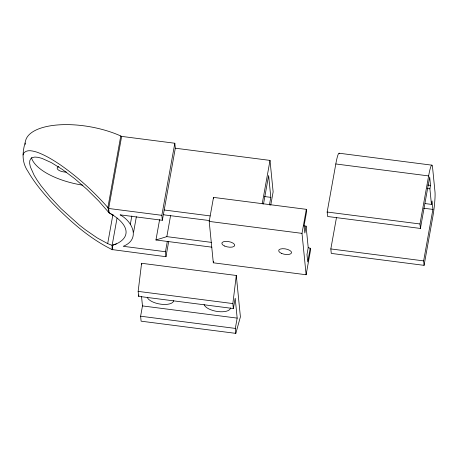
<?xml version="1.0" encoding="UTF-8"?>
<svg xmlns="http://www.w3.org/2000/svg" width="458" height="458" viewBox="0 0 458 458"><rect width="100%" height="100%" fill="white"/><g stroke="black" fill="none" stroke-linecap="round" stroke-linejoin="round"><path stroke-width="0.69" d="M168.727 241.309L165.956 256.703L112.061 249.57L112.13 245.356L117.048 218.048M165.956 256.703L165.464 251.734L123.242 246.301C140.537 239.448 132.9 221.655 120.122 214.848L162.344 220.287L175.311 148.209L174.819 143.245L121.633 136.398L120.769 135.969A61.464 25.78 10.2 0 0 25.522 141.035C22.396 152.073 21.377 161.731 28.024 171.498C34.665 182.982 43.247 193.19 52.241 202.888C69.868 221.042 89.184 238.326 112.061 249.57M235.813 333.372L235.32 328.409L237.17 318.11L235.2 298.244L233.345 308.543L138.642 296.349L138.15 291.385L141.591 263.281L236.294 275.476L240.404 316.856L235.813 333.372L141.11 321.178L140.617 316.215L142.472 305.915L141.556 296.692M233.345 308.543L232.853 303.58L236.294 275.476M120.769 135.969L107.888 207.548L108.878 212.598L113.664 215.615A53.781 22.556 10.2 0 1 116.464 243.833L112.336 245.436L107.682 243.61L97.273 237.96L85.486 229.853L79.326 225.044L61.029 208.602L50.019 196.9L40.854 185.542L37.161 180.234L34.15 175.299L30.371 166.861L29.667 163.506L29.77 160.81L30.686 158.817L32.392 157.558L34.86 157.06L38.054 157.329L41.913 158.359L51.353 162.619L62.546 169.557L74.723 178.694L87.06 189.412L98.71 200.982L108.878 212.598L113.664 215.615M121.633 136.398L108.666 208.476L109.107 212.896M107.682 243.61L112.949 214.338M130.33 224.334L131.841 215.936M133.599 232.109L136.369 216.714M138.642 296.349L138.894 294.975M211.842 247.171L155.949 239.975L159.613 219.617M162.344 220.287L161.846 215.323L174.819 143.245M211.361 242.374L166.838 236.637L170.576 215.604M165.464 251.734L167.313 241.44M308.154 247.629L310.192 248.242L310.438 250.721L306.116 274.748L213.308 262.8L209.197 221.414L213.52 197.392L306.328 209.34L306.574 211.825L304.106 225.554L304.845 233.002L306.081 226.138L303.957 225.863M213.308 262.8L213.554 261.426M262.182 203.93L270.014 160.403L175.311 148.209M263.505 204.022L268.634 175.5L270.804 197.352L269.43 205.001M270.735 205.19L273.134 191.856L270.014 160.403M306.116 274.748L302.005 233.368L306.328 209.34M310.192 248.242L307.719 261.97L306.98 254.522L308.217 247.658L306.081 226.138M425.07 203.57L431.447 204.394L429.902 188.833L430.52 185.398L429.678 176.96L420.415 228.445L327.607 216.491L327.167 212.025L335.811 163.97A19.207 2.067 -82.7 0 1 339.401 153.533M420.415 228.445L419.975 223.973L428.619 175.924A19.207 2.067 -82.7 0 1 432.529 167.038L434.991 191.868A19.207 2.067 -82.7 0 1 432.724 217.304L424.079 265.354L331.271 253.406L330.831 248.934L336.464 217.63M431.447 204.394L432.06 200.959L432.902 209.403L423.639 260.888L424.079 265.354M23.02 154.947L24.062 152.669C27.543 149.308 32.827 150.997 36.892 152.142C45.353 155.182 53.048 159.945 60.479 164.943C78.249 177.389 94.394 192.142 108.666 208.476L161.846 215.323M112.13 245.356L116.464 243.833M155.949 239.975L166.838 236.637M339.172 153.23L431.98 165.178M335.811 163.97L428.619 175.924M427.686 185.038L430.52 185.398M427.068 188.467L429.902 188.833M423.69 208.218L432.902 209.403M264.443 196.534L270.804 197.352M327.167 212.025L419.975 223.973M164.193 209.987L210.13 215.907M209.191 220.521L164.685 214.957L163.437 214.281M209.197 221.414L302.005 233.368M330.831 248.934L423.639 260.888M138.15 291.385L232.853 303.58M142.472 305.915L237.17 318.11M140.617 316.215L235.32 328.409M213.52 197.392L213.651 198.669M141.591 263.281L141.728 264.684M112.336 245.436L112.777 249.856M82.932 185.204A53.781 22.556 10.2 0 1 31.413 157.541M25.345 144.425A61.464 25.78 10.2 0 1 25.293 143.051M66.33 172.048A6.532 2.737 10.2 0 1 58.406 170.004A6.532 2.737 10.2 0 1 58.853 166.557M173.685 300.625A13.448 5.639 10.2 0 1 160.998 304.215A13.448 5.639 10.2 0 1 147.264 297.225M230.506 307.942A13.448 5.639 10.2 0 1 217.819 311.532A13.448 5.639 10.2 0 1 204.085 304.541M224.603 246.032A6.532 2.737 10.2 0 0 234.719 245.494A6.532 2.737 10.2 0 0 225.576 241.383A6.532 2.737 10.2 0 0 224.603 246.032M281.424 253.348A6.532 2.737 10.2 0 0 291.54 252.81A6.532 2.737 10.2 0 0 282.397 248.7A6.532 2.737 10.2 0 0 281.424 253.348"/></g></svg>
